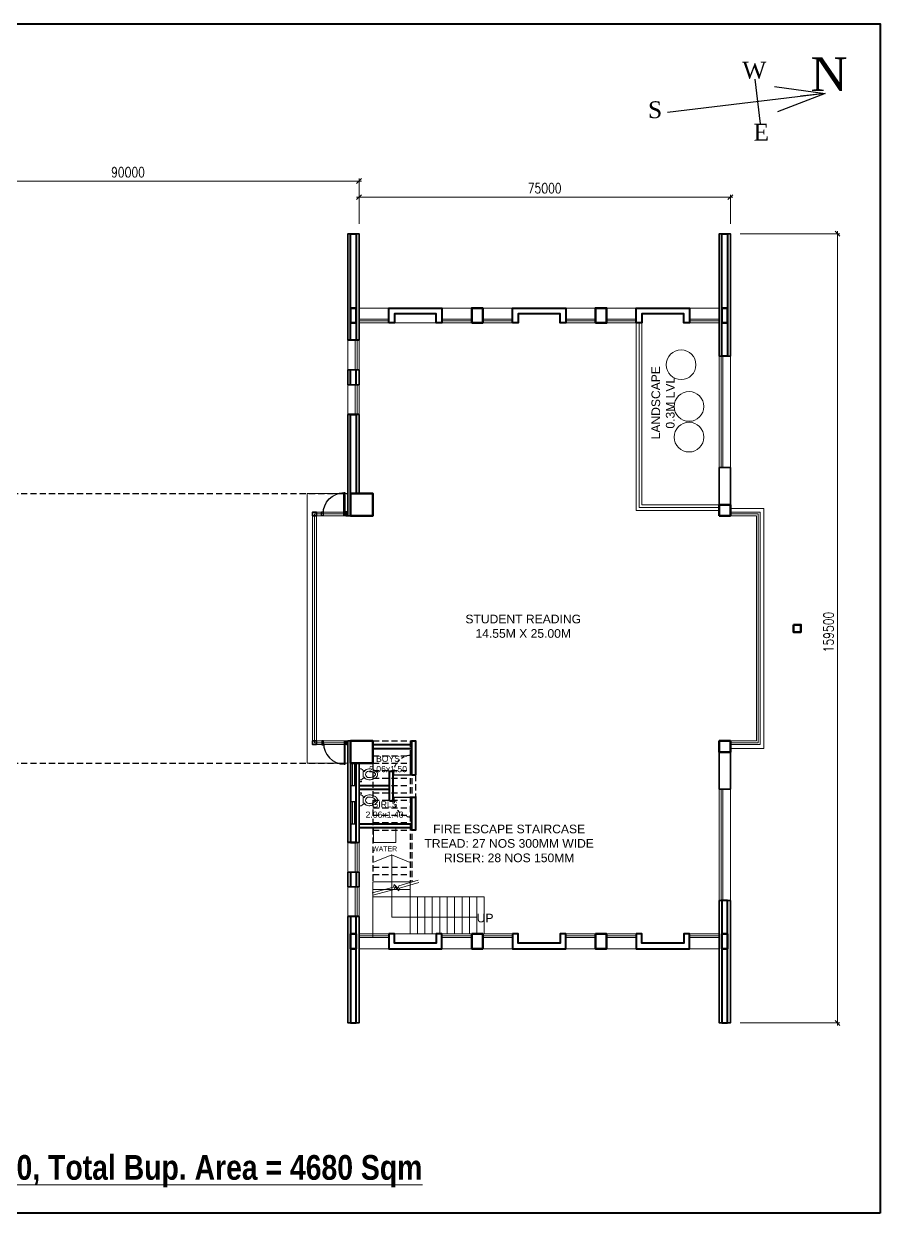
# Model space of a CAD drawing. Header units: inches. Extents: x 90 to 192, y -209 to -101.
# Drawn here: x 157.83 to 192.43, y -209.09 to -161.01 of the extents above; entities that cross this region are included whole.
import ezdxf

# ---------------------------------------------------------------- set-up
doc = ezdxf.new("R2010")
doc.units = ezdxf.units.IN
doc.header["$MEASUREMENT"] = 0
doc.linetypes.add('DASHED', pattern=[0.75, 0.5, -0.25])
doc.linetypes.add('HIDDEN', pattern=[0.375, 0.25, -0.125])
for name, color, linetype, lineweight in [('A-Col', 2, 'Continuous', 50), ('A-FIXT', 5, 'Continuous', 0), ('A-Wall', 1, 'Continuous', 40), ('ele-thin', 8, 'Continuous', 5), ('SANITARY', 120, 'Continuous', 15), ('staircase', 8, 'Continuous', 9), ('STONE-WALL', 7, 'Continuous', 35), ('Table', 7, 'Continuous', 20), ('WALL', 7, 'Continuous', 30), ('WIN', 4, 'Continuous', 13)]:
    doc.layers.add(name, color=color, linetype=linetype, lineweight=lineweight)
for name, color, linetype in [('BEAM-ABV', 8, 'HIDDEN'), ('DOOR', 8, 'Continuous'), ('TEXT FURNI', 53, 'Continuous')]:
    doc.layers.add(name, color=color, linetype=linetype)
doc.styles.add('arial', font='arial.ttf')
doc.styles.add('ATT', font='txt')
doc.styles.add('PRASAD', font='arial.ttf')
doc.styles.add('SIMPLEX', font='simplex.shx', dxfattribs={"width": 0.8})
doc.styles.get("Standard").update_dxf_attribs({"font": 'GOTHIC.TTF'})
doc.styles.add('SWIS', font='ARIALN.TTF')
doc.dimstyles.new('DIM500', dxfattribs={"dimscale": 0.2, "dimtxt": 2, "dimasz": 1, "dimexe": 0.5, "dimexo": 2, "dimgap": 0.8, "dimtad": 1, "dimdec": 0, "dimlfac": 5000, "dimzin": 0, "dimdsep": 46, "dimtxsty": 'SIMPLEX', "dimblk": 'OBLIQUE', "dimcen": 1, "dimdle": 0.5, "dimclrd": 15, "dimclre": 15, "dimclrt": 13, "dimazin": 0, "dimtfac": 1, "dimtdec": 0, "dimtix": 1, "dimtmove": 0, "dimatfit": 0, "dimfxl": 0.5, "dimtolj": 1, "dimtzin": 0, "dimlwd": 20, "dimlwe": 20, "dimarcsym": 0})
doc.dimstyles.get("Standard").update_dxf_attribs({"dimtxt": 1.5, "dimasz": 0.18, "dimexe": 0.18, "dimexo": 0.0625, "dimgap": 0.09, "dimtad": 0, "dimtih": 1, "dimtoh": 1, "dimdec": 4, "dimzin": 0, "dimdsep": 46, "dimtxsty": 'Standard', "dimcen": 0.09, "dimadec": 0, "dimazin": 0, "dimtfac": 1, "dimtdec": 4, "dimtofl": 0, "dimtmove": 0, "dimatfit": 3, "dimfxl": 1, "dimtolj": 1, "dimtzin": 0, "dimarcsym": 0})

# ---------------------------------------------------------------- blocks, each defined once
blk = doc.blocks.new('0.75 M DOOR')
at = {"layer": 'Defpoints', "color": 251}
blk.add_line((1604.843, -116.774), (1604.843, -117.524), dxfattribs=at)
at = {"layer": 'DOOR', "color": 53}
for points in [[(1604.743, -116.799), (1604.743, -116.774), (1604.843, -116.774), (1604.843, -116.799), (1604.783, -116.799), (1604.783, -116.799)], [(1604.043, -117.499), (1604.743, -117.499), (1604.743, -117.474), (1604.043, -117.474)], [(1604.743, -117.499), (1604.743, -117.524), (1604.843, -117.524), (1604.843, -117.499), (1604.783, -117.499), (1604.783, -117.499)]]:
    blk.add_lwpolyline(points, close=True, dxfattribs=at)
at = {"layer": 'DOOR', "linetype": 'DASHED', "ltscale": 0.25}
blk.add_arc((1604.743, -117.5), 0.701, 90.0275, 177.8893, dxfattribs=at)
blk = doc.blocks.new('wc_p07')
at = {"color": 0, "linetype": 'ByBlock'}
for p, q in [((0.015, 18.682), (0, 18.69)), ((0, 18.602), (0, 18.69)), ((0, 18.602), (0.015, 18.609)), ((0, 18.131), (0, 18.572)), ((0.088, 18.572), (0, 18.572)), ((0.015, 18.609), (0.015, 18.682)), ((0.015, 18.653), (0.088, 18.66)), ((0.088, 18.631), (0.015, 18.638)), ((0.162, 18.469), (0.162, 18.234)), ((0.162, 18.469), (0.21, 18.469)), ((0, 18.131), (0.088, 18.131)), ((0.162, 18.234), (0.21, 18.234))]:
    blk.add_line(p, q, dxfattribs=at)
for points in [[(0.397, 18.131, 0.063415), (0.538, 18.149, 0.076468), (0.647, 18.196, 0.107136), (0.726, 18.273, 0.147373), (0.75, 18.352, 0.147373), (0.726, 18.43, 0.107136), (0.647, 18.508, 0.076468), (0.538, 18.554, 0.063415), (0.397, 18.572, 0.063415)], [(0.397, 18.219, 0.063415), (0.516, 18.234, 0.076468), (0.6, 18.27, 0.107136), (0.653, 18.322, 0.147373), (0.662, 18.352, 0.147373), (0.653, 18.381, 0.107136), (0.6, 18.433, 0.076468), (0.516, 18.469, 0.063415), (0.397, 18.484, 0.063415)]]:
    blk.add_lwpolyline(points, format="xyb", dxfattribs=at)
for centre, radius, start, end in [((0.088, 18.646), 0.0147, 270, 90), ((0.235, 18.707), 0.199, 222.5104, 271.6622), ((0.397, 18.352), 0.221, 90, 147.769), ((0.397, 18.352), 0.132, 90, 270), ((0.235, 17.996), 0.199, 88.3378, 137.4896), ((0.397, 18.352), 0.221, 212.231, 270)]:
    blk.add_arc(centre, radius, start, end, dxfattribs=at)
at = {"color": 0, "linetype": 'ByBlock', "style": 'ATT'}
for tag, p, flags in [('ITEM', (0, -17.5), 3), ('ROOM_NUMBER', (0, -26.5), 1)]:
    blk.add_attdef(tag, p, '', height=6, dxfattribs=dict(at, flags=flags))
blk = doc.blocks.new('DOOR')
at = {"layer": 'DOOR', "color": 53}
for points in [[(0.1, -0.055), (0.14, -0.055), (0.14, 0.821), (0.1, 0.821)], [(0, 0.077), (0.06, 0.077), (0.06, -0.073), (0, -0.073)], [(1, 0.077), (0.94, 0.077), (0.94, -0.073), (1, -0.073)]]:
    blk.add_lwpolyline(points, close=True, dxfattribs=at)
at = {"layer": 'DOOR'}
blk.add_arc((0.12, 0.002), 0.82, 0, 88.6024, dxfattribs=at)
blk = doc.blocks.new('_Oblique')
at = {"color": 0, "linetype": 'ByBlock', "lineweight": -2}
blk.add_line((-0.5, -0.5), (0.5, 0.5), dxfattribs=at)
blk = doc.blocks.new('*D521')
at = {"color": 15, "lineweight": 20}
for p, q in [((171.376, -169.095), (171.376, -167.267)), ((153.276, -167.367), (171.476, -167.367)), ((153.376, -167.395), (153.376, -167.467))]:
    blk.add_line(p, q, dxfattribs=at)
at = {"layer": 'Defpoints', "color": 0}
for p in [(153.376, -166.995), (171.376, -167.367), (171.376, -169.495)]:
    blk.add_point(p, dxfattribs=at)
at = {"color": 15, "lineweight": 20, "xscale": 0.2, "yscale": 0.2, "zscale": 0.2, "rotation": 180}
blk.add_blockref('_Oblique', (153.376, -167.367), dxfattribs=at)
at = {"color": 15, "lineweight": 20, "xscale": 0.2, "yscale": 0.2, "zscale": 0.2}
blk.add_blockref('_Oblique', (171.376, -167.367), dxfattribs=at)
at = {"color": 13, "insert": (162.044, -167.007), "char_height": 0.4, "attachment_point": 5, "style": 'SIMPLEX'}
blk.add_mtext('\\A1;90000', dxfattribs=at)
blk = doc.blocks.new('*D522')
at = {"color": 15, "lineweight": 20}
for p, q in [((171.276, -168.015), (186.476, -168.015)), ((171.376, -169.095), (171.376, -167.915)), ((186.376, -169.095), (186.376, -167.915))]:
    blk.add_line(p, q, dxfattribs=at)
at = {"layer": 'Defpoints', "color": 0}
for p in [(186.376, -168.015), (171.376, -169.495), (186.376, -169.495)]:
    blk.add_point(p, dxfattribs=at)
at = {"color": 15, "lineweight": 20, "xscale": 0.2, "yscale": 0.2, "zscale": 0.2, "rotation": 180}
blk.add_blockref('_Oblique', (171.376, -168.015), dxfattribs=at)
at = {"color": 15, "lineweight": 20, "xscale": 0.2, "yscale": 0.2, "zscale": 0.2}
blk.add_blockref('_Oblique', (186.376, -168.015), dxfattribs=at)
at = {"color": 13, "insert": (178.876, -167.655), "char_height": 0.4, "attachment_point": 5, "style": 'SIMPLEX'}
blk.add_mtext('\\A1;75000', dxfattribs=at)
blk = doc.blocks.new('*D523')
at = {"color": 15, "lineweight": 20}
for p, q in [((186.776, -169.495), (190.804, -169.495)), ((190.704, -169.395), (190.704, -201.495)), ((186.776, -201.395), (190.804, -201.395))]:
    blk.add_line(p, q, dxfattribs=at)
at = {"layer": 'Defpoints', "color": 0}
for p in [(186.376, -169.495), (186.376, -201.395), (190.704, -201.395)]:
    blk.add_point(p, dxfattribs=at)
at = {"color": 15, "lineweight": 20, "xscale": 0.2, "yscale": 0.2, "zscale": 0.2}
for p, rotation in [((190.704, -169.495), 90), ((190.704, -201.395), 270)]:
    blk.add_blockref('_Oblique', p, dxfattribs=dict(at, rotation=rotation))
at = {"color": 13, "insert": (190.344, -185.595), "char_height": 0.4, "attachment_point": 5, "rotation": 90, "style": 'SIMPLEX'}
blk.add_mtext('\\A1;159500', dxfattribs=at)

msp = doc.modelspace()

# ---------------------------------------------------------------- linework, layer by layer
at = {"lineweight": 40}
msp.add_lwpolyline([(192.42909, -209.08503), (89.89305, -209.08503), (89.89305, -161.00687), (192.42909, -161.00687)], close=True, dxfattribs=at)
at = {"layer": 'A-Col'}
for points in [[(171.03599, -172.4954), (171.26599, -172.4954), (171.26599, -173.0954), (171.03599, -173.0954)], [(175.92599, -173.0954), (176.37599, -173.0954), (176.37599, -172.4954), (175.92599, -172.4954)], [(180.92599, -173.0954), (181.37599, -173.0954), (181.37599, -172.4954), (180.92599, -172.4954)], [(186.03599, -172.4954), (186.26599, -172.4954), (186.26599, -173.0954), (186.03599, -173.0954)], [(186.03599, -172.4954), (186.26599, -172.4954), (186.26599, -173.0954), (186.03599, -173.0954)], [(171.03599, -180.8954), (171.93599, -180.8954), (171.93599, -179.9954), (171.03599, -179.9954)], [(185.92599, -180.8954), (186.37599, -180.8954), (186.37599, -180.4454), (185.92599, -180.4454)], [(188.92599, -185.2954), (189.22599, -185.2954), (189.22599, -185.5954), (188.92599, -185.5954)], [(171.03599, -190.8954), (171.93599, -190.8954), (171.93599, -189.9954), (171.03599, -189.9954)], [(185.92599, -190.4454), (186.37599, -190.4454), (186.37599, -189.9954), (185.92599, -189.9954)], [(171.03599, -198.3954), (171.26599, -198.3954), (171.26599, -197.7954), (171.03599, -197.7954)], [(171.03599, -198.3954), (171.26599, -198.3954), (171.26599, -197.7954), (171.03599, -197.7954)], [(175.92599, -197.7954), (176.37599, -197.7954), (176.37599, -198.3954), (175.92599, -198.3954)], [(175.92599, -197.7954), (176.37599, -197.7954), (176.37599, -198.3954), (175.92599, -198.3954)], [(180.92599, -197.7954), (181.37599, -197.7954), (181.37599, -198.3954), (180.92599, -198.3954)], [(180.92599, -197.7954), (181.37599, -197.7954), (181.37599, -198.3954), (180.92599, -198.3954)], [(186.03599, -198.3954), (186.26599, -198.3954), (186.26599, -197.7954), (186.03599, -197.7954)]]:
    msp.add_lwpolyline(points, close=True, dxfattribs=at)
at = {"layer": 'A-FIXT', "ltscale": 5}
msp.add_lwpolyline([(171.95599, -194.0954), (171.95599, -193.4954), (172.85599, -193.4954), (172.85599, -194.0954)], close=True, dxfattribs=at)
at = {"layer": 'A-Wall'}
for p, q in [((171.37599, -173.7954), (170.92599, -173.7954)), ((171.03599, -175.5954), (171.03599, -174.9954)), ((171.26599, -175.5954), (171.26599, -174.9954)), ((171.37599, -176.7954), (170.92599, -176.7954)), ((171.93599, -190.1454), (173.51099, -190.1454)), ((171.93599, -190.2954), (173.51099, -190.2954)), ((172.61099, -192.4204), (172.61099, -191.2204)), ((172.61099, -191.2204), (172.76099, -191.2204)), ((172.76099, -192.4204), (172.76099, -191.2204)), ((171.37599, -191.7954), (172.61099, -191.7954)), ((173.51099, -191.3704), (173.66099, -191.3704)), ((171.37599, -191.9454), (172.61099, -191.9454)), ((173.51099, -192.2704), (173.66099, -192.2704)), ((172.61099, -192.4204), (172.76099, -192.4204)), ((171.37599, -193.3454), (173.51099, -193.3454)), ((171.37599, -193.4954), (173.51099, -193.4954)), ((171.26599, -194.0954), (170.92599, -194.0954)), ((171.03599, -195.2954), (171.03599, -195.8954)), ((171.26599, -195.2954), (171.26599, -195.8954)), ((171.37599, -197.0954), (170.92599, -197.0954))]:
    msp.add_line(p, q, dxfattribs=at)
for points in [[(171.03599, -169.4954), (171.26599, -169.4954), (171.26599, -173.7954), (171.03599, -173.7954)], [(186.03599, -169.4954), (186.26599, -169.4954), (186.26599, -174.4454), (186.03599, -174.4454)], [(172.57599, -173.0954), (172.57599, -172.4954), (174.72599, -172.4954), (174.72599, -173.0954), (174.49599, -173.0954), (174.49599, -172.7254), (172.80599, -172.7254), (172.80599, -173.0954)], [(177.57599, -173.0954), (177.57599, -172.4954), (179.72599, -172.4954), (179.72599, -173.0954), (179.49599, -173.0954), (179.49599, -172.7254), (177.80599, -172.7254), (177.80599, -173.0954)], [(182.57599, -173.0954), (182.57599, -172.4954), (184.72599, -172.4954), (184.72599, -173.0954), (184.49599, -173.0954), (184.49599, -172.7254), (182.80599, -172.7254), (182.80599, -173.0954)], [(171.03599, -176.7954), (171.26599, -176.7954), (171.26599, -179.9954), (171.03599, -179.9954)], [(171.03599, -194.0954), (171.26599, -194.0954), (171.26599, -190.8954), (171.03599, -190.8954)], [(186.03599, -201.3954), (186.26599, -201.3954), (186.26599, -196.4454), (186.03599, -196.4454)], [(171.03599, -201.3954), (171.26599, -201.3954), (171.26599, -197.0954), (171.03599, -197.0954)], [(172.57599, -197.7954), (172.57599, -198.3954), (174.72599, -198.3954), (174.72599, -197.7954), (174.49599, -197.7954), (174.49599, -198.1654), (172.80599, -198.1654), (172.80599, -197.7954)], [(177.57599, -197.7954), (177.57599, -198.3954), (179.72599, -198.3954), (179.72599, -197.7954), (179.49599, -197.7954), (179.49599, -198.1654), (177.80599, -198.1654), (177.80599, -197.7954)], [(182.57599, -197.7954), (182.57599, -198.3954), (184.72599, -198.3954), (184.72599, -197.7954), (184.49599, -197.7954), (184.49599, -198.1654), (182.80599, -198.1654), (182.80599, -197.7954)]]:
    msp.add_lwpolyline(points, close=True, dxfattribs=at)
for points in [[(173.51099, -191.3704), (173.51099, -189.9954), (173.66099, -189.9954), (173.66099, -191.3704)], [(173.66099, -192.2454), (173.66099, -193.5954), (173.51099, -193.5954), (173.51099, -192.2454)]]:
    msp.add_lwpolyline(points, dxfattribs=at)
at = {"layer": 'BEAM-ABV'}
for p, q in [((153.60099, -179.9954), (170.91049, -179.9954)), ((171.93599, -189.9954), (173.51099, -189.9954)), ((171.93599, -190.2954), (173.43599, -190.2954)), ((173.43599, -189.9954), (173.43599, -194.27924)), ((173.43599, -189.9954), (173.43599, -195.6954)), ((173.51099, -189.9954), (173.51099, -195.6954)), ((171.93599, -190.5954), (173.43599, -190.5954)), ((153.60099, -190.8954), (170.68549, -190.8954)), ((171.93599, -190.8954), (173.43599, -190.8954)), ((171.93599, -190.8954), (171.93599, -195.6954)), ((171.93599, -191.1954), (173.43599, -191.1954)), ((171.93599, -191.4954), (173.43599, -191.4954)), ((171.93599, -191.7954), (173.43599, -191.7954)), ((173.66099, -191.3704), (173.66099, -192.2704)), ((171.93599, -192.0954), (173.43599, -192.0954)), ((171.93599, -192.3954), (173.43599, -192.3954)), ((171.93599, -192.6954), (173.43599, -192.6954)), ((171.93599, -192.9954), (173.43599, -192.9954)), ((171.93599, -193.2954), (173.43599, -193.2954)), ((171.93599, -193.5954), (173.43599, -193.5954)), ((171.93599, -195.0954), (173.43599, -195.0954)), ((171.93599, -195.3954), (173.43599, -195.3954))]:
    msp.add_line(p, q, dxfattribs=at)
at = {"layer": 'ele-thin'}
for p, q in [((174.49599, -173.0954), (172.80599, -173.0954)), ((186.37599, -174.4454), (186.37599, -178.9454)), ((171.03599, -191.7954), (171.03599, -190.8954)), ((186.37599, -196.4454), (186.37599, -191.9454)), ((171.03599, -193.34354), (171.03599, -192.44354)), ((174.49599, -197.7954), (172.80599, -197.7954))]:
    msp.add_line(p, q, dxfattribs=at)
for points in [[(170.92599, -179.9954), (169.27599, -179.9954), (169.27599, -190.8954), (170.92599, -190.8954)], [(186.37599, -180.5954), (187.72599, -180.5954), (187.72599, -190.2954), (186.37599, -190.2954)]]:
    msp.add_lwpolyline(points, dxfattribs=at)
at = {"layer": 'staircase'}
for p, q in [((171.93599, -195.6954), (171.93599, -196.2954)), ((171.93599, -195.6954), (173.43599, -195.6954)), ((171.93599, -195.9954), (173.43599, -195.9954)), ((173.43599, -195.6954), (173.43599, -196.2954)), ((173.43599, -195.6954), (173.43599, -197.7954)), ((171.93599, -196.2954), (171.93599, -197.9454)), ((171.93599, -196.2954), (173.43599, -196.2954)), ((173.43599, -196.2954), (173.43599, -196.2954)), ((173.43599, -196.2954), (176.43599, -196.2954)), ((173.73599, -196.2954), (173.73599, -197.7954)), ((174.03599, -196.2954), (174.03599, -197.7954)), ((174.33599, -196.2954), (174.33599, -197.7954)), ((174.63599, -196.2954), (174.63599, -197.7954)), ((174.93599, -196.2954), (174.93599, -197.7954)), ((175.23599, -196.2954), (175.23599, -197.7954)), ((175.53599, -196.2954), (175.53599, -197.7954)), ((175.83599, -196.2954), (175.83599, -197.7954)), ((176.13599, -196.2954), (176.13599, -197.7954)), ((176.43599, -196.2954), (176.43599, -197.7954))]:
    msp.add_line(p, q, dxfattribs=at)
for points in [[(176.11576, -197.1204), (172.69492, -197.1204), (172.69492, -194.5949), (171.93599, -194.90499)], [(172.68599, -194.5949), (173.43599, -194.90499)], [(171.91113, -196.13636), (172.76552, -195.90742), (172.7954, -195.79589), (172.9587, -195.95919), (172.98859, -195.84765), (173.76798, -195.61872)], [(171.93701, -196.23295), (172.7914, -196.00402), (172.82128, -195.89248), (172.98458, -196.05578), (173.01447, -195.94425), (173.79386, -195.71531)]]:
    msp.add_lwpolyline(points, dxfattribs=at)
for centre in [(184.38516, -174.78919), (184.70599, -176.4754), (184.70599, -177.71567)]:
    msp.add_circle(centre, 0.6, dxfattribs=at)
at = {"layer": 'STONE-WALL'}
for p, q in [((171.37599, -174.9954), (170.92599, -174.9954)), ((171.37599, -175.5954), (170.92599, -175.5954)), ((170.92599, -180.8954), (170.92599, -176.7954)), ((171.37599, -176.7954), (171.37599, -179.9954)), ((171.03599, -180.8954), (170.92599, -180.8954)), ((171.37599, -195.2954), (170.92599, -195.2954)), ((171.37599, -195.8954), (170.92599, -195.8954))]:
    msp.add_line(p, q, dxfattribs=at)
for points in [[(171.37599, -173.7954), (170.92599, -173.7954), (170.92599, -169.4954), (171.37599, -169.4954)], [(186.37599, -174.4454), (185.92599, -174.4454), (185.92599, -169.4954), (186.37599, -169.4954)], [(186.37599, -178.9454), (185.92599, -178.9454), (185.92599, -180.4454), (186.37599, -180.4454)], [(169.65099, -180.8954), (169.50099, -180.8954), (169.50099, -180.7454), (169.65099, -180.7454)], [(169.65099, -189.9954), (169.50099, -189.9954), (169.50099, -190.1454), (169.65099, -190.1454)], [(186.37599, -191.9454), (185.92599, -191.9454), (185.92599, -190.4454), (186.37599, -190.4454)], [(186.37599, -196.4454), (185.92599, -196.4454), (185.92599, -201.3954), (186.37599, -201.3954)]]:
    msp.add_lwpolyline(points, close=True, dxfattribs=at)
for points in [[(170.92599, -175.5954), (170.92599, -174.9954)], [(171.37599, -174.9954), (171.37599, -175.5954)], [(171.26599, -189.9954), (170.92599, -189.9954), (170.92599, -194.0954)], [(171.26599, -190.8954), (171.03599, -190.8954)], [(171.26599, -190.8954), (171.03599, -190.8954)], [(171.26599, -194.0954), (171.37599, -194.0954), (171.37599, -190.8954)], [(170.92599, -195.2954), (170.92599, -195.8954)], [(171.37599, -195.8954), (171.37599, -195.2954)], [(171.03599, -201.3954), (170.92599, -201.3954), (170.92599, -197.0954)], [(171.26599, -201.3954), (171.37599, -201.3954), (171.37599, -197.0954)]]:
    msp.add_lwpolyline(points, dxfattribs=at)
at = {"layer": 'WALL'}
for p, q in [((187.36891, -163.24671), (187.58582, -165.04646)), ((171.03599, -190.8954), (171.26599, -190.8954)), ((171.03599, -191.7954), (171.26599, -191.7954)), ((171.03599, -192.44354), (171.26599, -192.44354)), ((171.03599, -193.34354), (171.26599, -193.34354))]:
    msp.add_line(p, q, dxfattribs=at)
at = {"layer": 'WIN'}
for p, q in [((171.37599, -172.4954), (172.57599, -172.4954)), ((175.92599, -172.4954), (174.72599, -172.4954)), ((176.37599, -172.4954), (177.57599, -172.4954)), ((180.92599, -172.4954), (179.72599, -172.4954)), ((181.37599, -172.4954), (182.57599, -172.4954)), ((185.92599, -172.4954), (184.72599, -172.4954)), ((171.37599, -172.9454), (172.57599, -172.9454)), ((171.37599, -173.0204), (172.57599, -173.0204)), ((175.92599, -172.9454), (174.72599, -172.9454)), ((175.92599, -173.0204), (174.72599, -173.0204)), ((176.37599, -172.9454), (177.57599, -172.9454)), ((176.37599, -173.0204), (177.57599, -173.0204)), ((180.92599, -172.9454), (179.72599, -172.9454)), ((180.92599, -173.0204), (179.72599, -173.0204)), ((181.37599, -172.9454), (182.57599, -172.9454)), ((181.37599, -173.0204), (182.57599, -173.0204)), ((184.72599, -172.9454), (185.92599, -172.9454)), ((184.72599, -173.0204), (185.92599, -173.0204)), ((171.37599, -173.0954), (172.57599, -173.0954)), ((175.92599, -173.0954), (174.72599, -173.0954)), ((176.37599, -173.0954), (177.57599, -173.0954)), ((180.92599, -173.0954), (179.72599, -173.0954)), ((181.37599, -173.0954), (182.57599, -173.0954)), ((185.92599, -173.0954), (184.72599, -173.0954)), ((170.92599, -174.9954), (170.92599, -173.7954)), ((171.22599, -174.9954), (171.22599, -173.7954)), ((171.30099, -174.9954), (171.30099, -173.7954)), ((171.37599, -174.9954), (171.37599, -173.7954)), ((185.92599, -178.9454), (185.92599, -174.4454)), ((186.00099, -178.9454), (186.00099, -174.4454)), ((186.07599, -178.9454), (186.07599, -174.4454)), ((170.92599, -175.5954), (170.92599, -176.7954)), ((171.22599, -175.5954), (171.22599, -176.7954)), ((171.30099, -175.5954), (171.30099, -176.7954)), ((171.37599, -175.5954), (171.37599, -176.7954)), ((171.11599, -191.7954), (171.11599, -190.8954)), ((171.19099, -191.7954), (171.19099, -190.8954)), ((171.26599, -191.7954), (171.26599, -190.8954)), ((185.92599, -196.4454), (185.92599, -191.9454)), ((186.00099, -196.4454), (186.00099, -191.9454)), ((186.07599, -196.4454), (186.07599, -191.9454)), ((171.11599, -193.34354), (171.11599, -192.44354)), ((171.19099, -193.34354), (171.19099, -192.44354)), ((171.26599, -193.34354), (171.26599, -192.44354)), ((170.92599, -195.2954), (170.92599, -194.0954)), ((171.22599, -195.2954), (171.22599, -194.0954)), ((171.30099, -195.2954), (171.30099, -194.0954)), ((171.37599, -195.2954), (171.37599, -194.0954)), ((170.92599, -195.8954), (170.92599, -197.0954)), ((171.22599, -195.8954), (171.22599, -197.0954)), ((171.30099, -195.8954), (171.30099, -197.0954)), ((171.37599, -195.8954), (171.37599, -197.0954)), ((171.37599, -197.7954), (172.57599, -197.7954)), ((171.37599, -197.8704), (172.57599, -197.8704)), ((171.37599, -197.9454), (172.57599, -197.9454)), ((175.92599, -197.7954), (174.72599, -197.7954)), ((175.92599, -197.8704), (174.72599, -197.8704)), ((175.92599, -197.9454), (174.72599, -197.9454)), ((176.37599, -197.7954), (177.57599, -197.7954)), ((176.37599, -197.8704), (177.57599, -197.8704)), ((176.37599, -197.9454), (177.57599, -197.9454)), ((180.92599, -197.7954), (179.72599, -197.7954)), ((180.92599, -197.8704), (179.72599, -197.8704)), ((180.92599, -197.9454), (179.72599, -197.9454)), ((181.37599, -197.7954), (182.57599, -197.7954)), ((181.37599, -197.8704), (182.57599, -197.8704)), ((181.37599, -197.9454), (182.57599, -197.9454)), ((185.92599, -197.7954), (184.72599, -197.7954)), ((185.92599, -197.8704), (184.72599, -197.8704)), ((185.92599, -197.9454), (184.72599, -197.9454)), ((171.37599, -198.3954), (172.57599, -198.3954)), ((175.92599, -198.3954), (174.72599, -198.3954)), ((176.37599, -198.3954), (177.57599, -198.3954)), ((180.92599, -198.3954), (179.72599, -198.3954)), ((181.37599, -198.3954), (182.57599, -198.3954)), ((185.92599, -198.3954), (184.72599, -198.3954))]:
    msp.add_line(p, q, dxfattribs=at)
for points in [[(182.57599, -173.0954), (182.57599, -180.6754), (185.92599, -180.6754)], [(182.69099, -173.0954), (182.69099, -180.5604), (185.92599, -180.5604)], [(182.80599, -173.0954), (182.80599, -180.4454), (185.92599, -180.4454)], [(170.92599, -180.7454), (169.50099, -180.7454), (169.50099, -190.1454), (170.92599, -190.1454)], [(186.37599, -180.7454), (187.57599, -180.7454), (187.57599, -190.1454), (186.37599, -190.1454)], [(170.92599, -180.8204), (169.57599, -180.8204), (169.57599, -190.0704), (170.92599, -190.0704)], [(170.92599, -180.8954), (169.65099, -180.8954), (169.65099, -189.9954), (170.92599, -189.9954)], [(186.37599, -180.8204), (187.50099, -180.8204), (187.50099, -190.0704), (186.37599, -190.0704)], [(186.37599, -180.8954), (187.42599, -180.8954), (187.42599, -189.9954), (186.37599, -189.9954)]]:
    msp.add_lwpolyline(points, dxfattribs=at)

# ---------------------------------------------------------------- block references
at = {"layer": 'DOOR', "xscale": -1.049999999999585, "yscale": 1.049999999999585, "zscale": 1.049999999999585}
msp.add_blockref('DOOR', (170.91049, -180.81834), dxfattribs=at)
at = {"layer": 'DOOR', "xscale": 1.049999999999585, "yscale": 1.049999999999585, "zscale": 1.049999999999585, "rotation": 180}
msp.add_blockref('DOOR', (170.92599, -190.07247), dxfattribs=at)
at = {"layer": 'SANITARY', "xscale": -1, "rotation": 180}
msp.add_blockref('wc_p07', (171.37599, -172.99382), dxfattribs=at)
at = {"layer": 'SANITARY'}
msp.add_blockref('wc_p07', (171.37599, -210.74698), dxfattribs=at)
at = {"layer": 'staircase', "xscale": -1, "rotation": 90}
msp.add_blockref('0.75 M DOOR', (55.98666, 1413.47216), dxfattribs=at)
at = {"layer": 'staircase', "rotation": 90}
msp.add_blockref('0.75 M DOOR', (55.98666, -1797.11296), dxfattribs=at)

# ---------------------------------------------------------------- texts
at = {"layer": 'Table', "lineweight": 5, "insert": (162.14149, -207.3847), "char_height": 1, "width": 26.4160303, "attachment_point": 5, "line_spacing_factor": 1.296, "style": 'SWIS'}
msp.add_mtext('{\\fArial Narrow|b1|i0|c0|p34;\\LSCALE - 1:100, Total Bup. Area = 4680 Sqm}', dxfattribs=at)
at = {"layer": 'TEXT FURNI', "insert": (183.65806, -176.32408), "char_height": 0.35, "width": 5.496, "attachment_point": 5, "rotation": 90, "style": 'arial'}
msp.add_mtext('LANDSCAPE\\P0.3M LVL', dxfattribs=at)
at = {"layer": 'TEXT FURNI', "style": 'arial'}
for s, insert, char_height, width, attachment_point in [('STUDENT READING\\P14.55M X 25.00M', (178.00878, -185.36075), 0.35, 5.496, 5), ('BOYS\\P2.06x1.50', (172.54722, -190.92681), 0.25, 5.496, 5), ('GIRLS\\P2.06x1.40', (172.40655, -192.76887), 0.25, 5.496, 5), ('FIRE ESCAPE STAIRCASE\\PTREAD: 27 NOS 300MM WIDE\\PRISER: 28 NOS 150MM', (177.44052, -194.13976), 0.35, 6.9685168, 5), ('WATER', (171.90685, -194.45574), 0.2, 1.6701625, 7), ('UP', (176.46859, -197.15636), 0.35, 5.496, 5)]:
    msp.add_mtext(s, dxfattribs=dict(at, insert=insert, char_height=char_height, width=width, attachment_point=attachment_point))
at = {"layer": 'WALL', "attachment_point": 1, "style": 'PRASAD'}
for s, insert, char_height, width in [('{\\fTimes New Roman|b0|i0|c0|p18;N}', (189.62171, -162.36752), 1.359585, 1.2868649), ('{\\fTimes New Roman|b0|i0|c0|p18;W}', (186.85885, -162.54332), 0.6797925, 1.7158199), ('{\\fTimes New Roman|b0|i0|c0|p18;S}', (183.04961, -164.14078), 0.6797925, 1.7158199), ('{\\fTimes New Roman|b0|i0|c0|p18;E}', (187.30916, -165.04954), 0.6797925, 1.7158199)]:
    msp.add_mtext(s, dxfattribs=dict(at, insert=insert, char_height=char_height, width=width))

# ---------------------------------------------------------------- dimensions: what is measured, and where the dimension line sits
dim = msp.add_linear_dim(base=(171.37599, -167.36707), p1=(153.37599, -166.9954), p2=(171.37599, -169.4954), dimstyle='DIM500')
dim.commit()
dim.dimension.update_dxf_attribs({"geometry": '*D521', "text_midpoint": (162.04424, -167.36707), "dimtype": 160})
dim = msp.add_linear_dim(base=(186.37599, -168.01476), p1=(171.37599, -169.4954), p2=(186.37599, -169.4954), dimstyle='DIM500')
dim.commit()
dim.dimension.update_dxf_attribs({"geometry": '*D522', "text_midpoint": (178.87599, -167.65476)})
dim = msp.add_linear_dim(base=(190.70383, -201.3954), p1=(186.37599, -169.4954), p2=(186.37599, -201.3954), angle=90, dimstyle='DIM500')
dim.commit()
dim.dimension.update_dxf_attribs({"geometry": '*D523', "text_midpoint": (190.70383, -185.5954), "dimtype": 160})

# ---------------------------------------------------------------- leaders
at = {"layer": 'WALL'}
msp.add_leader([(190.20201, -163.81821), (183.83066, -164.58608)], dimstyle='Standard', override={"dimasz": 2, "dimgap": 1, "dimtad": 0, "dimldrblk": 'Open30'}, dxfattribs=at)

doc.saveas('drawing.dxf')
